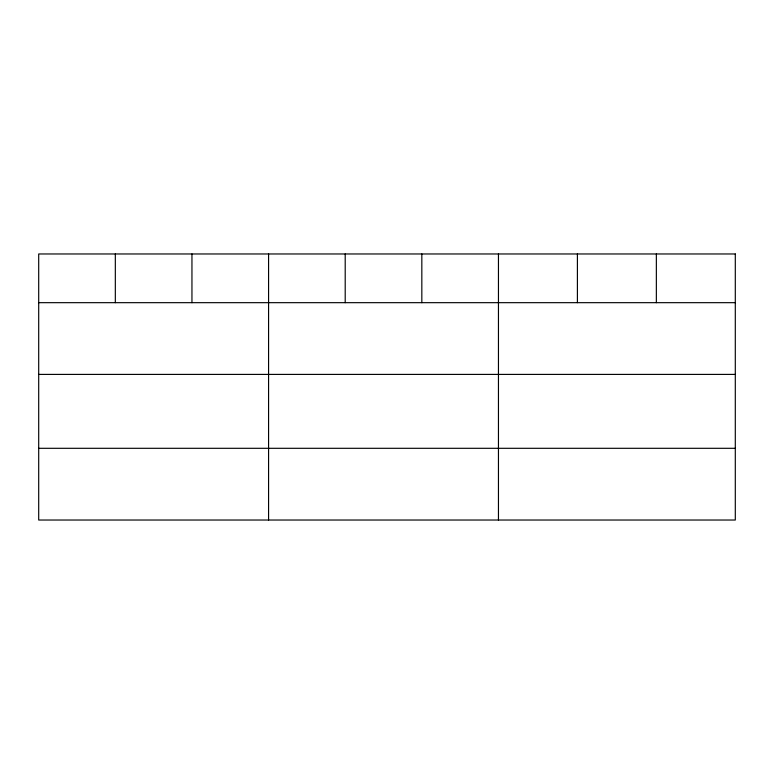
<?xml version="1.0" encoding="UTF-8"?>
<svg xmlns="http://www.w3.org/2000/svg" width="774" height="774" viewBox="0 0 774 774"><rect width="100%" height="100%" fill="white"/><g stroke="black" fill="none" stroke-linecap="round" stroke-linejoin="round"><path stroke-width="1.16" d="M38.7 302.673L735.3 302.673M38.7 374.403L735.3 374.403M38.7 448.301L735.3 448.301M656.352 253.969L656.352 302.673M577.404 253.969L577.404 302.673M498.456 253.969L498.456 520.031M421.83 253.969L421.83 302.673M345.204 253.969L345.204 302.673M268.578 253.969L268.578 520.031M191.952 253.969L191.952 302.673M115.326 253.969L115.326 302.673M735.3 253.969L38.7 253.969L38.7 520.031L735.3 520.031L735.3 253.969"/></g></svg>
